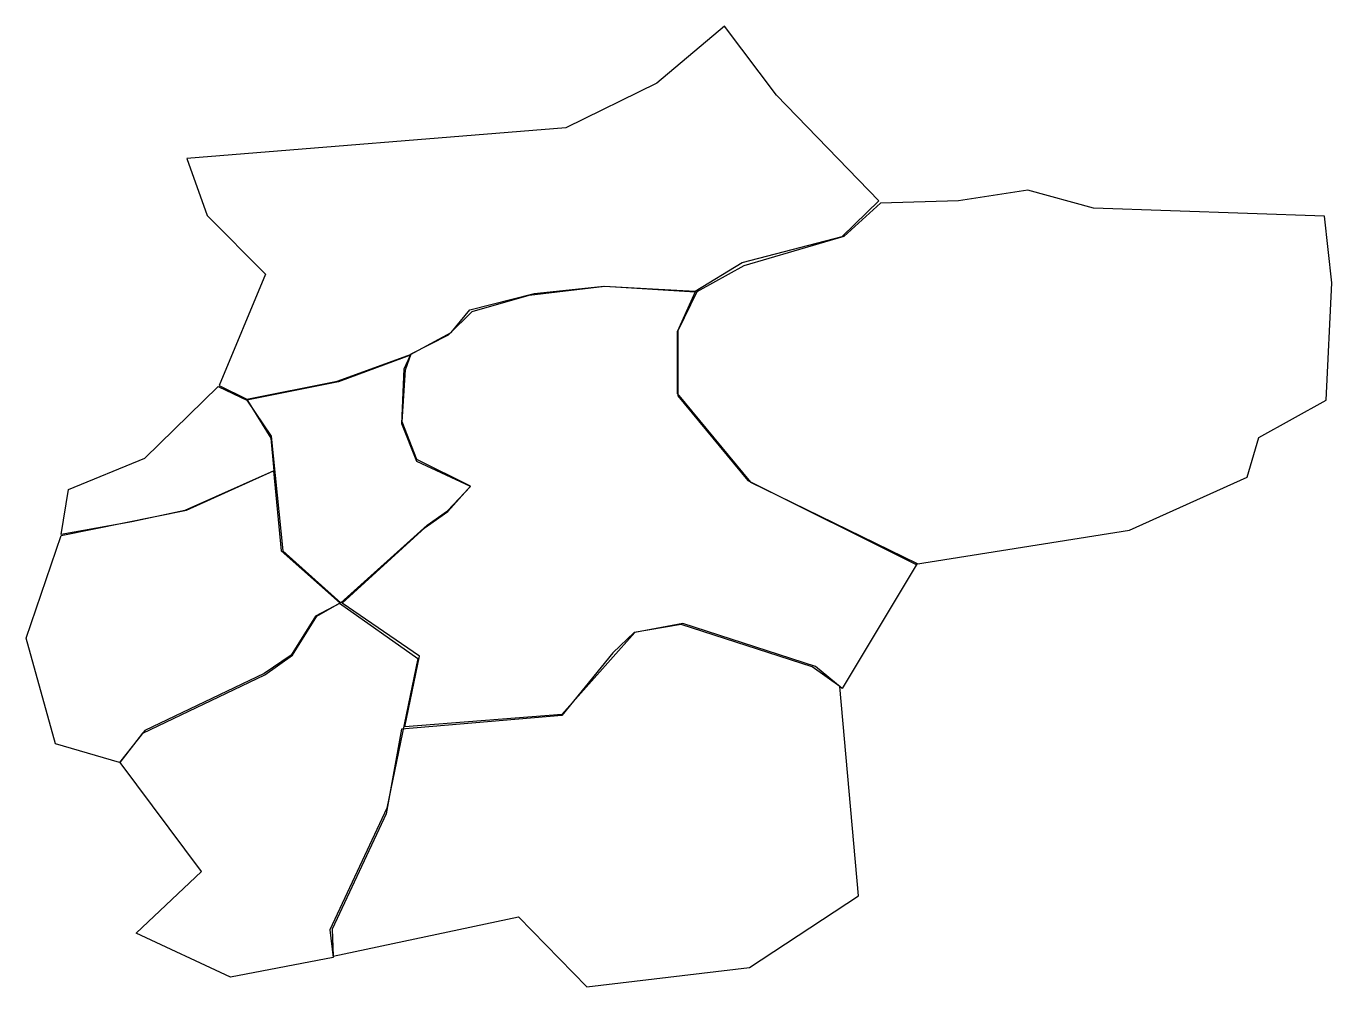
# Model space of a CAD drawing. Extents: x -472 to 177, y 183 to 660.
import ezdxf

# ---------------------------------------------------------------- set-up
doc = ezdxf.new("R2010")
doc.units = 0
doc.layers.add('Layer_1', color=7, linetype='CONTINUOUS')

msp = doc.modelspace()

# ---------------------------------------------------------------- linework, layer by layer
at = {"layer": 'Layer_1', "color": 7}
for points in [[(-391.939184, 594.373756), (-381.837664, 566.089484), (-352.745272, 536.997092), (-375.776744, 481.640732), (-362.038672, 474.7717), (-317.187896, 483.661036), (-280.822408, 496.995052), (-260.61936, 507.9047), (-251.325952, 519.218412), (-219.405136, 527.299628), (-184.655888, 530.93618), (-139.401048, 528.511812), (-115.965512, 542.653948), (-66.266007, 555.5839), (-48.083261, 573.362588), (-98.994952, 625.890516), (-124.854856, 660.235708), (-158.39192, 631.951436), (-203.646752, 609.728076), (-391.939184, 594.373756)], [(-29.900515, 392.747308), (76.367533, 409.717876), (134.956384, 435.981836), (140.613232, 455.780828), (174.150296, 474.367636), (176.978728, 532.55242), (173.342176, 565.685428), (58.588848, 569.726036), (25.859905, 578.61538), (-8.485282, 573.362588), (-47.275139, 572.150404), (-65.457885, 555.5839), (-115.157392, 541.0377), (-138.592928, 528.107748), (-147.886336, 508.71282), (-147.886336, 476.38794), (-113.137088, 434.365596), (-29.900515, 392.747308)], [(-283.650832, 311.935108), (-276.377736, 347.088412), (-314.763536, 373.35238), (-273.549312, 410.930052), (-262.2356, 419.011276), (-250.921896, 431.537164), (-277.58992, 444.87118), (-284.863016, 463.457988), (-283.246776, 489.317892), (-280.418344, 497.399116), (-261.831536, 506.692516), (-250.113768, 518.410284), (-221.829496, 526.491508), (-184.251824, 530.93618), (-139.401048, 528.107748), (-148.290392, 508.308764), (-148.290392, 477.600124), (-111.924904, 433.557476), (-29.092394, 393.151372), (-66.266007, 330.925972), (-79.600021, 341.83562), (-145.461968, 363.250852), (-169.301568, 358.806188), (-205.667056, 317.99602), (-283.650832, 311.935108)], [(-315.369624, 373.554412), (-272.53916, 412.142236), (-262.437632, 419.213308), (-250.921896, 431.33514), (-277.58992, 443.861028), (-285.065048, 462.447836), (-283.852864, 489.923988), (-280.822408, 496.590996), (-316.581808, 483.459012), (-362.038672, 474.367636), (-349.91684, 456.386924), (-344.259984, 399.414316), (-315.369624, 373.554412)], [(-376.38284, 481.034644), (-361.83664, 474.165604), (-350.118872, 455.376772), (-348.704656, 439.214324), (-392.949344, 419.41534), (-419.213304, 413.758484), (-454.366616, 407.49554), (-450.730064, 429.920924), (-412.748328, 445.477276), (-376.38284, 481.034644)], [(-348.906688, 439.214324), (-345.068112, 399.414316), (-315.773688, 373.35238), (-327.89552, 366.887404), (-340.017344, 347.492476), (-353.553392, 338.4011), (-412.748328, 310.116828), (-425.274224, 294.15642), (-457.19504, 303.449828), (-471.74124, 355.977756), (-454.366616, 407.091476), (-392.141216, 419.617372), (-348.906688, 439.214324)], [(-416.990968, 209.303604), (-384.666088, 240.012244), (-425.072192, 294.15642), (-413.75848, 308.70262), (-353.149328, 337.795012), (-339.411256, 347.492476), (-327.289424, 366.887404), (-315.97572, 373.35238), (-277.185856, 345.876228), (-292.540176, 271.529004), (-320.824448, 210.919852), (-319.208208, 197.18178), (-370.119896, 187.484316), (-416.990968, 209.303604)], [(-319.208208, 197.9899), (-227.082296, 217.384828), (-193.141168, 182.63558), (-112.32896, 192.333044), (-58.184786, 227.890412), (-67.428571, 332.000004), (-81.142856, 341.714284), (-146.270088, 362.846796), (-169.705624, 358.806188), (-180.211216, 348.70466), (-205.667056, 317.591964), (-285.26708, 310.722924), (-292.94424, 268.70058), (-319.612264, 211.323916), (-319.208208, 197.9899)]]:
    msp.add_lwpolyline(points, close=True, dxfattribs=at)

doc.saveas('drawing.dxf')
